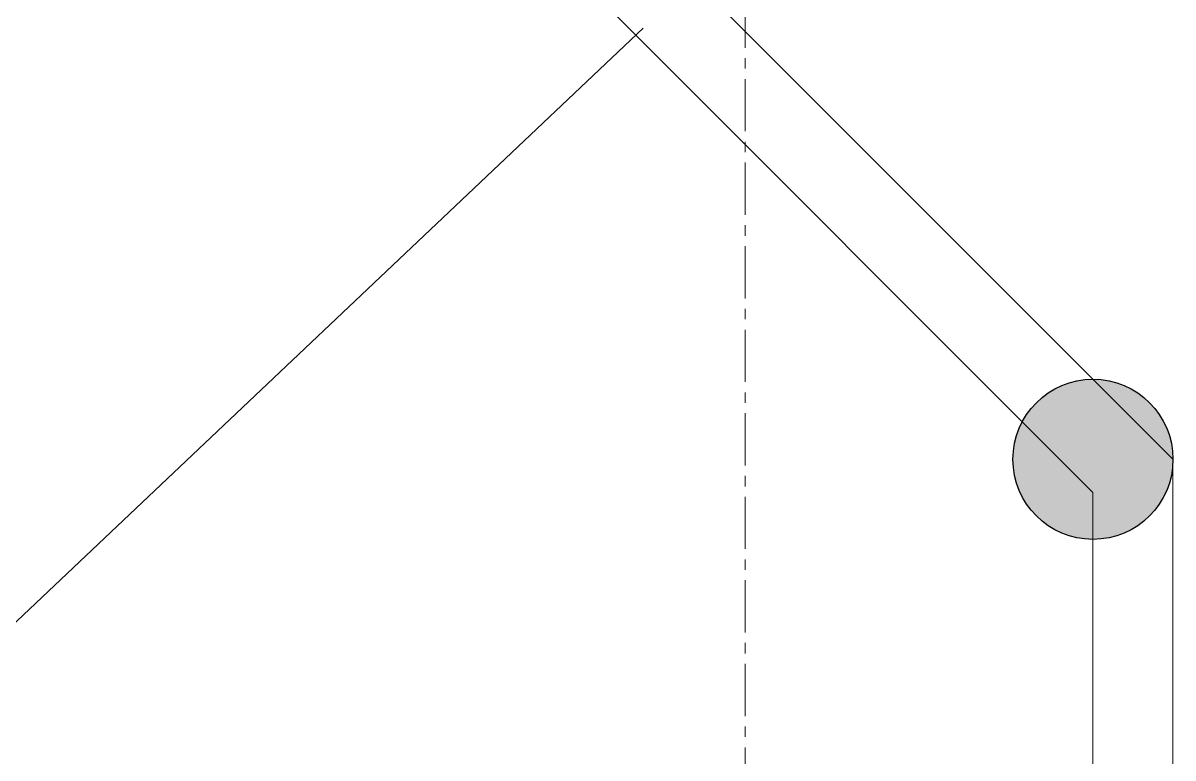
# Model space of a CAD drawing. Header units: inches. Extents: x 719368 to 6315912, y -2624014 to 446967.
# Drawn here: x 5498330 to 5499982, y -1985753 to -1984698 of the extents above; entities that cross this region are included whole.
import ezdxf
from ezdxf.lldxf.tags import DXFTag

# ---------------------------------------------------------------- set-up
doc = ezdxf.new("R2010")
doc.units = ezdxf.units.IN
doc.header["$LTSCALE"] = 20
doc.header["$MEASUREMENT"] = 0
doc.linetypes.add('CENTER', pattern=[2, 1.25, -0.25, 0.25, -0.25])
for name, color, linetype, lineweight in [('COLUMN', 2, 'Continuous', 25), ('DIM', 7, 'Continuous', 13), ('GRID', 202, 'CENTER', 5), ('hatch', 6, 'Continuous', 0)]:
    doc.layers.add(name, color=color, linetype=linetype, lineweight=lineweight)
tags = doc.linetypes.add('DASHED', pattern=[0.75, 0.5, -0.25]).pattern_tags.tags
tags[6:7] = [DXFTag(74, 4), DXFTag(75, 0), DXFTag(340, '0'), DXFTag(46, 1.0), DXFTag(50, 0.0), DXFTag(44, 0.0), DXFTag(45, 0.0)]
tags[4:5] = [DXFTag(74, 4), DXFTag(75, 0), DXFTag(340, '0'), DXFTag(46, 1.0), DXFTag(50, 0.0), DXFTag(44, 0.0), DXFTag(45, 0.0)]

msp = doc.modelspace()

# ---------------------------------------------------------------- hatches: boundary and pattern name
at = {"layer": 'hatch'}
h = msp.add_hatch(color=7, dxfattribs=at)
h.dxf.hatch_style = 1
edge = h.paths.add_edge_path()
edge.add_arc((5499867.4502, -1985324.3462), 115, 0, 360)

# ---------------------------------------------------------------- linework, layer by layer
at = {"layer": 'COLUMN'}
msp.add_circle((5499867.4502, -1985324.3462), 115, dxfattribs=at)
at = {"layer": 'DIM'}
for p, q in [((5498482.4502, -1983824.3462), (5499982.4502, -1985324.3462)), ((5498434.8157, -1983939.3462), (5499867.4502, -1985371.9807)), ((5499982.4502, -1985324.3462), (5499982.4502, -1991481.7863)), ((5499867.4502, -1985371.9807), (5499867.4502, -1991434.1518))]:
    msp.add_line(p, q, dxfattribs=at)
at = {"layer": 'GRID', "color": 190, "ltscale": 3}
msp.add_line((5499367.4502, -2014013.1905), (5499367.4502, -1964879.5209), dxfattribs=at)
at = {"layer": 'hatch', "linetype": 'DASHED', "ltscale": 0.05}
msp.add_line((5491353.7675, -1992152.1964), (5499221.1329, -1984704.8311), dxfattribs=at)

doc.saveas('drawing.dxf')
